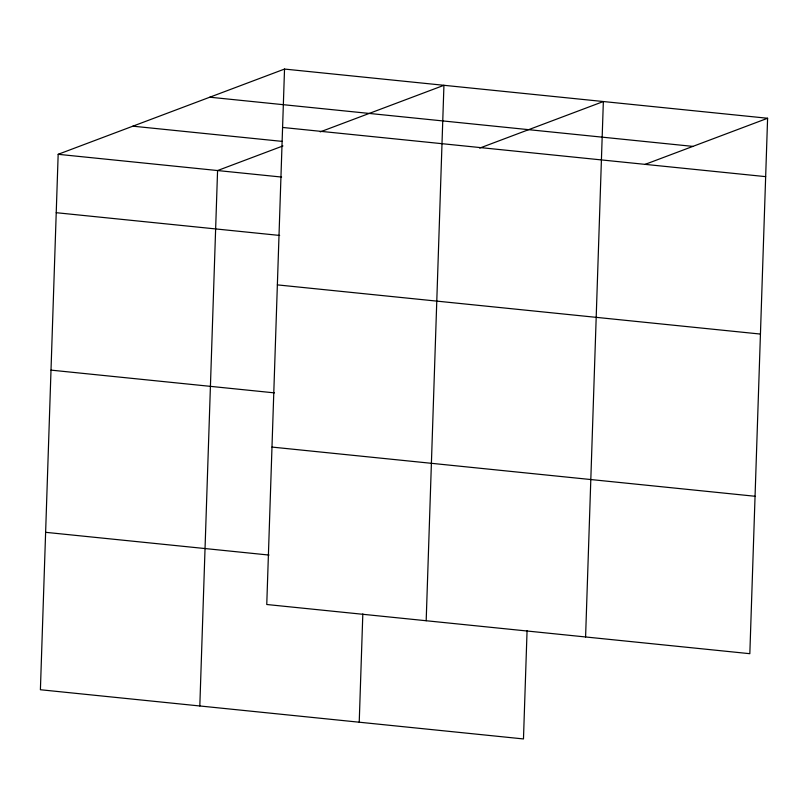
<?xml version="1.0" encoding="UTF-8"?>
<svg xmlns="http://www.w3.org/2000/svg" width="808" height="808" viewBox="0 0 808 808"><rect width="100%" height="100%" fill="white"/><g stroke="black" fill="none" stroke-linecap="round" stroke-linejoin="round"><path stroke-width="1.21" d="M284.527 69.064L266.761 604.505L749.834 653.692L767.6 118.261L284.527 69.064L58.166 154.308L40.4 689.739L523.473 738.936L527.068 630.624M199.818 705.98L217.574 170.549L282.941 145.935M359.227 722.211L362.822 613.898M426.18 620.736L443.935 85.305L320.261 131.876M585.588 636.967L603.354 101.535L479.679 148.106M645.087 164.388L767.6 118.261M209.828 97.202L692.9 146.389M282.588 127.452L765.661 176.639M132.866 126.179L282.234 141.39M58.166 154.308L281.598 177.063M56.227 212.696L279.659 235.441M277.366 284.881L760.439 334.068M51.005 370.125L274.437 392.87M271.983 447.076L755.056 496.264M45.622 532.32L269.054 555.066"/></g></svg>
